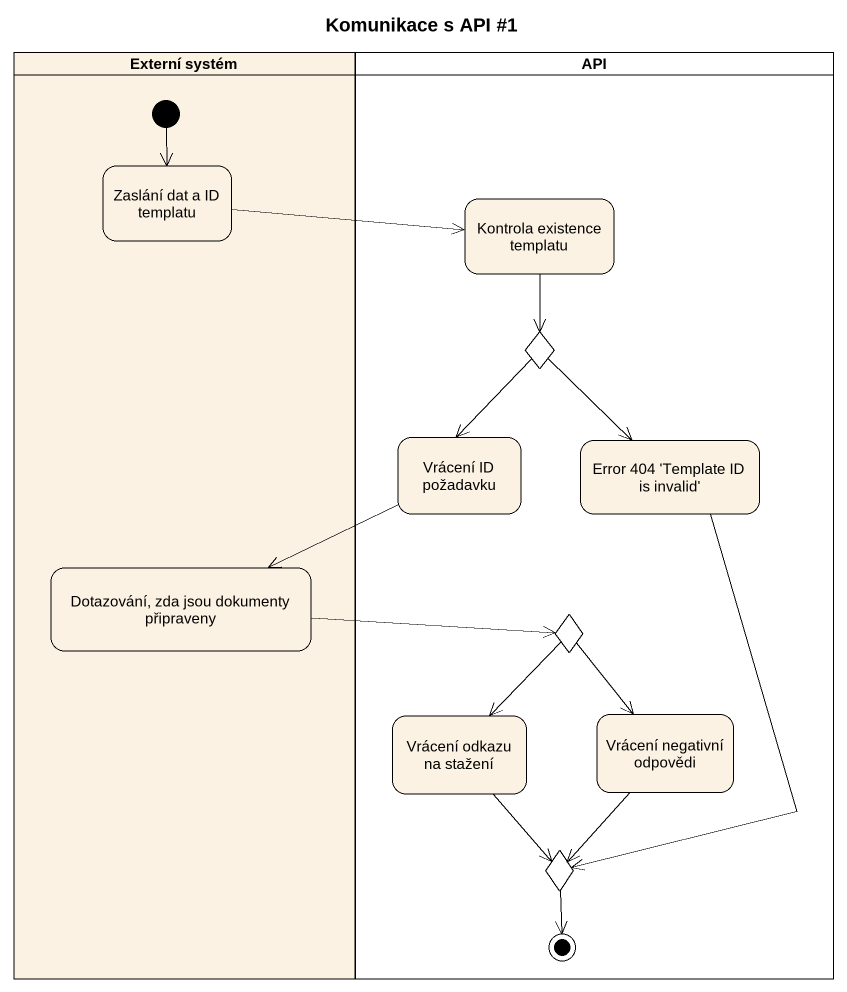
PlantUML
@startuml
title Komunikace s API #1
hide empty description
state "Externí systém" as Externí_systém <<partition>> #FCF2E3 {
  state "Zaslání dat a ID templatu" as Zaslání_dat_a_ID_templatu #FCF2E3
  state "Dotazování, zda jsou dokumenty připraveny" as Dotazování_zda_jsou #FCF2E3
  [*] --> Zaslání_dat_a_ID_templatu
}
state API <<partition>> {
  state "Kontrola existence templatu" as Kontrola_existence_templatu #FCF2E3
  state choice1 <<choice>>
  state "Vrácení ID požadavku" as Vrácení_ID_požadavku #FCF2E3
  state "Error 404 'Template ID is invalid'" as Error_404_Template_ID_is #FCF2E3
  state choice2 <<choice>>
  state "Vrácení odkazu na stažení" as Vrácení_odkazu_na_stažení #FCF2E3
  state "Vrácení negativní odpovědi" as Vrácení_negativní_odpovědi #FCF2E3
  state choice3 <<choice>>
  choice3 --> [*]
}
Zaslání_dat_a_ID_templatu -right-> Kontrola_existence_templatu
Kontrola_existence_templatu --> choice1
choice1 --> Vrácení_ID_požadavku
choice1 --> Error_404_Template_ID_is
Vrácení_ID_požadavku -left-> Dotazování_zda_jsou
Error_404_Template_ID_is --> choice3
Dotazování_zda_jsou -right-> choice2
choice2 --> Vrácení_odkazu_na_stažení
choice2 --> Vrácení_negativní_odpovědi
Vrácení_odkazu_na_stažení --> choice3
Vrácení_negativní_odpovědi --> choice3
@enduml
